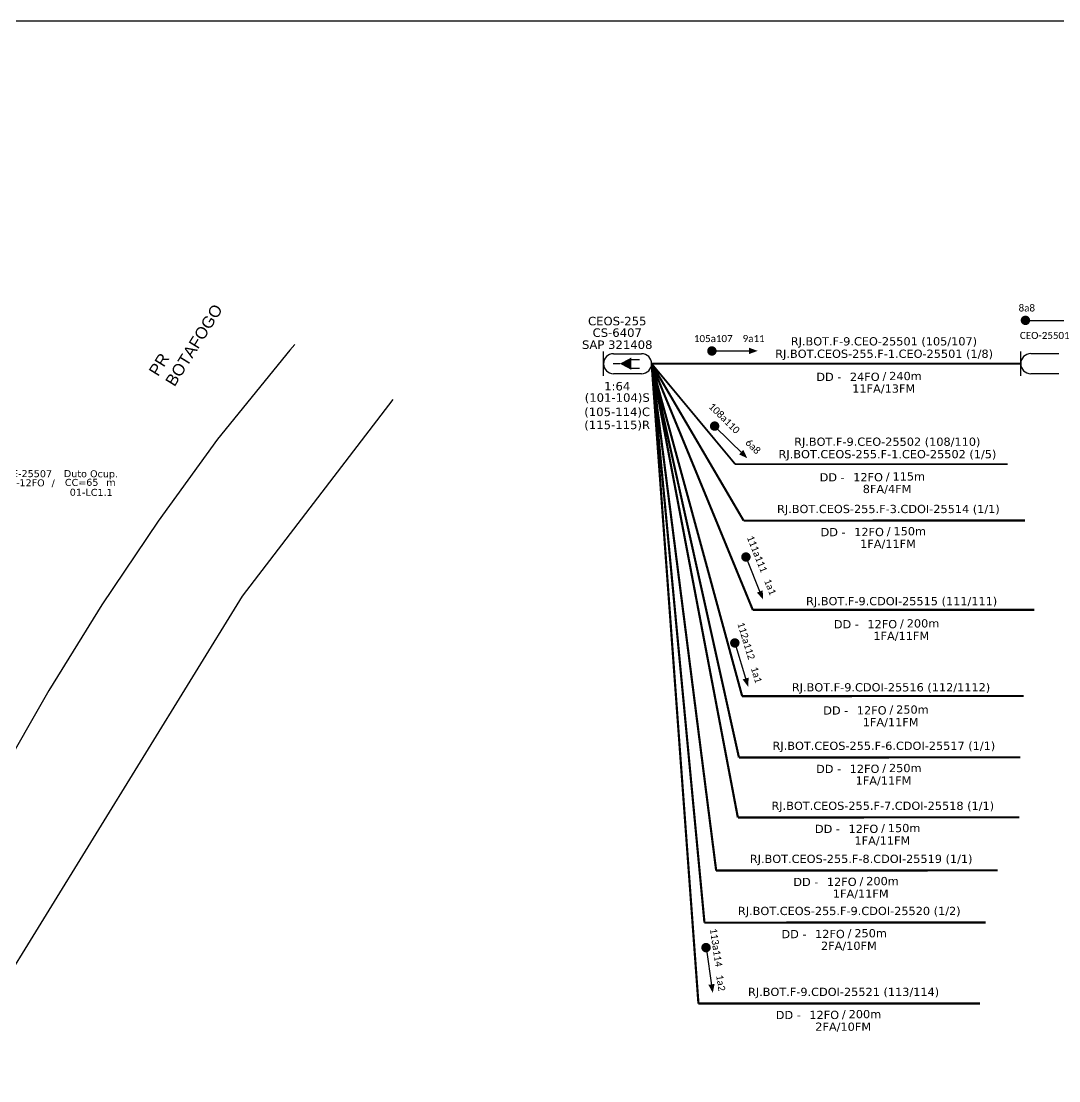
# Model space of a CAD drawing. Extents: x -4 to 837, y 1 to 595.
# Drawn here: x 313.1 to 580.1, y 322.5 to 595.3 of the extents above; entities that cross this region are included whole.
import ezdxf
from ezdxf.enums import TextEntityAlignment as Align

# ---------------------------------------------------------------- set-up
doc = ezdxf.new("R2010")
doc.units = 0
for name, color, linetype in [('10.0-Cartográfico', 4, 'Continuous'), ('20.4-CEOS', 1, 'Continuous'), ('CAP a instalar', 1, 'Continuous'), ('label_cabos', 7, 'Continuous'), ('SETA', 7, 'Continuous')]:
    doc.layers.add(name, color=color, linetype=linetype)
doc.layers.add('40.1-ETIQUETAS', color=1, linetype='Continuous', lineweight=20)
doc.layers.add('Segmento Logradouro Texto', color=251, linetype='Continuous', lineweight=0)
doc.styles.add('DIGICADE', font='arial.ttf')
doc.styles.add('siredit', font='verdana.ttf')
doc.linetypes.add('FENCELINE1', pattern='A,0.25,-0.1,[133,ltypeshp.shx,S=0.1,R=0,X=-0.1,Y=0],-0.1,1', length=1.45)

# ---------------------------------------------------------------- blocks, each defined once
blk = doc.blocks.new('Inst CB DT OCUP CFOA-SM-ASU-120-S-12')
at = {"layer": 'label_cabos', "color": 0, "style": 'siredit'}
for tag, flags, p in [('ID_ATIVIDADE', 3, (1.31, 2.67)), ('FATOR', 1, (11.56, 2.55))]:
    blk.add_attdef(tag, text='', height=1, rotation=359.69, dxfattribs=dict(at, flags=flags)).set_placement(p, align=Align.MIDDLE_CENTER)
for tag, p in [('DESTINO_CABO', (3.13, 1.26)), ('TIPO_CABO', (13.11, 1.24)), ('TIPO_CABO', (1.26, 0)), ('CABO', (4.69, -0.05)), ('/', (7.71, -0.05)), ('LANCE', (10.91, 0)), ('UND', (15.96, 0)), ('FID', (13.15, -1.41))]:
    blk.add_attdef(tag, text='', height=1, rotation=359.69, dxfattribs=at).set_placement(p, align=Align.MIDDLE_CENTER)
blk.add_attdef('QTDE', (12.43, -0.47), '', height=1, rotation=359.69, dxfattribs=at)
blk = doc.blocks.new('CEOS_RP_CT_DRT')
at = {"layer": '20.4-CEOS', "color": 0}
for p, q in [((-4.54, 1.19), (-1.19, 1.19)), ((-1.19, -1.19), (-4.54, -1.19))]:
    blk.add_line(p, q, dxfattribs=at)
for points in [[(-5.73, -1.43), (-5.73, 1.44)], [(-3.79, 0), (-4.59, 0)], [(-2.47, 0.48), (-1.45, 0.48)], [(-2.47, -0.52), (-1.45, -0.52)]]:
    blk.add_lwpolyline(points, dxfattribs=at)
blk.add_lwpolyline([(-3.79, 0, 0, 1.47, 0), (-2.41, 0, 1.47, 1.47, 0)], format="xyseb", dxfattribs=at)
for centre, start, end in [((-4.54, 0), 90, 270), ((-1.19, 0), 270, 90)]:
    blk.add_arc(centre, 1.19, start, end, dxfattribs=at)
at = {"layer": '20.4-CEOS', "color": 7, "style": 'siredit'}
for tag, p in [('Nº_DA_CEOS', (-2.86, 5.6)), ('LOCAL', (-2.86, 4.24)), ('SAP', (-2.86, 2.78)), ('RACIO_SPLITAGEM', (-2.86, -1.88)), ('FIBRAS_SPLITTER', (-2.86, -3.58)), ('FIBRAS_TOP_C', (-2.86, -5.08)), ('RESERVA_FINAIS', (-2.86, -6.39))]:
    blk.add_attdef(tag, text='', height=1.01, dxfattribs=at).set_placement(p, align=Align.TOP_CENTER)
blk = doc.blocks.new('ETIQUETA_RS5F')
at = {"layer": '40.1-ETIQUETAS', "color": 0, "style": 'siredit'}
blk.add_text('/', height=1.5, dxfattribs=at).set_placement((1.58, -1.95), align=Align.MIDDLE_RIGHT)
for tag, p in [('ETIQUETA_R_PRIMARIA', (1.21, 4.1)), ('ETIQUETA_R_SECUNDARIA', (1.21, 2.1)), ('F_ATIVAS/F_MORTAS', (1.14, -4.24))]:
    blk.add_attdef(tag, text='', height=1.5, dxfattribs=at).set_placement(p, align=Align.MIDDLE_CENTER)
for tag, p in [('TIPO_CABO', (-6.58, -2.12)), ('CAP_CABO', (0.4, -2.09))]:
    blk.add_attdef(tag, text='', height=1.5, dxfattribs=at).set_placement(p, align=Align.MIDDLE_RIGHT)
blk.add_attdef('METROS', text='', height=1.5, dxfattribs=at).set_placement((2.14, -1.95), align=Align.MIDDLE_LEFT)
for tag, p in [('FUSÃO_1', (0.85, -8.39)), ('FUSÃO_2', (0.85, -10.6)), ('FUSÃO_3', (0.85, -12.93)), ('FUSÃO_4', (0.85, -15.14)), ('FUSÃO_5', (0.85, -17.16))]:
    blk.add_attdef(tag, text='', height=1.5, dxfattribs=at).set_placement(p, align=Align.CENTER)

msp = doc.modelspace()

# ---------------------------------------------------------------- linework, layer by layer
msp.add_line((837.17, 595.26), (-3.83, 595.26))
at = {"const_width": 1.21}
for points in [[(570.94, 518.26, 1), (572.15, 518.26, 1)], [(499.38, 457.92, 1), (499.83, 456.8, 1)], [(496.57, 435.82, 1), (496.92, 434.66, 1)], [(489.24, 357.42, 1), (489.42, 356.22, 1)]]:
    msp.add_lwpolyline(points, format="xyb", close=True, dxfattribs=at)
at = {"color": 7, "const_width": 1.21}
for points in [[(490.24, 510.38, 1), (491.45, 510.38, 1)], [(491.12, 491.47, 1), (491.98, 490.62, 1)]]:
    msp.add_lwpolyline(points, format="xyb", close=True, dxfattribs=at)
at = {"layer": '10.0-Cartográfico'}
for points in [[(383.49, 512.03), (382.23, 510.58), (363.56, 487.68), (348.31, 466.58), (333.83, 445.01), (320.16, 423), (307.29, 400.58), (283.78, 353.56), (261.91, 305.86), (258.6, 298.14)], [(383.49, 512.03), (382.23, 510.58), (363.56, 487.68), (348.31, 466.58), (333.83, 445.01), (320.16, 423), (307.29, 400.58), (283.78, 353.56), (261.91, 305.86), (258.6, 298.14)], [(383.49, 512.03), (382.23, 510.58), (363.56, 487.68), (348.31, 466.58), (333.83, 445.01), (320.16, 423), (307.29, 400.58), (283.78, 353.56), (261.91, 305.86), (258.6, 298.14)], [(383.49, 512.03), (382.23, 510.58), (363.56, 487.68), (348.31, 466.58), (333.83, 445.01), (320.16, 423), (307.29, 400.58), (283.78, 353.56), (261.91, 305.86), (258.6, 298.14)], [(282.03, 290.29), (305.98, 343.43), (370.01, 447.27), (408.81, 497.88)], [(282.03, 290.29), (305.98, 343.43), (370.01, 447.27), (408.81, 497.88)], [(282.03, 290.29), (305.98, 343.43), (370.01, 447.27), (408.81, 497.88)], [(282.03, 290.29), (305.98, 343.43), (370.01, 447.27), (408.81, 497.88)]]:
    msp.add_lwpolyline(points, dxfattribs=at)
at = {"layer": '20.4-CEOS', "color": 5}
for p, q in [((572.91, 509.69), (580.13, 509.69)), ((580.13, 504.54), (572.91, 504.54))]:
    msp.add_line(p, q, dxfattribs=at)
msp.add_lwpolyline([(570.33, 504.01), (570.33, 510.22)], dxfattribs=at)
msp.add_arc((572.91, 507.11), 2.58, 90, 270, dxfattribs=at)
at = {"layer": 'CAP a instalar', "color": 8, "ltscale": 7, "const_width": 0.565}
for points in [[(475.33, 507.11), (499.01, 466.71)], [(475.33, 507.11), (501.37, 443.74)], [(475.33, 507.11), (498.63, 421.55)], [(475.33, 507.11), (497.8, 405.76)], [(475.33, 507.11), (497.52, 390.32)], [(475.33, 507.11), (491.94, 376.67)], [(488.93, 363.25), (475.33, 507.11)], [(499.01, 466.71), (571.43, 466.74)], [(501.37, 443.74), (573.8, 443.77)], [(498.63, 421.55), (571.08, 421.58)], [(497.8, 405.76), (570.22, 405.79)], [(497.52, 390.32), (569.95, 390.35)], [(491.94, 376.67), (564.39, 376.7)], [(488.88, 363.25), (561.3, 363.28)]]:
    msp.add_lwpolyline(points, dxfattribs=at)
at = {"layer": 'CAP a instalar', "color": 252, "ltscale": 7, "const_width": 0.565}
for points in [[(487.38, 342.42), (475.33, 507.11)], [(487.38, 342.42), (559.81, 342.45)]]:
    msp.add_lwpolyline(points, dxfattribs=at)
at = {"layer": 'CAP a instalar', "color": 7, "ltscale": 7, "const_width": 0.467}
for points in [[(475.33, 507.11), (570.33, 507.11)], [(475.33, 507.11), (496.83, 481.27)], [(496.83, 481.27), (567.01, 481.27)]]:
    msp.add_lwpolyline(points, dxfattribs=at)
at = {"layer": 'SETA'}
for points in [[(571.55, 518.26), (581.95, 518.26)], [(499.61, 457.36), (503.48, 447.7)], [(496.74, 435.24), (499.76, 425.28)], [(489.33, 356.82), (490.85, 346.53)]]:
    msp.add_lwpolyline(points, dxfattribs=at)
at = {"layer": 'SETA', "color": 7}
for points in [[(490.85, 510.38), (501.25, 510.38)], [(491.55, 491.05), (498.95, 483.74)]]:
    msp.add_lwpolyline(points, dxfattribs=at)
for points in [[(500.41, 511.21), (502.63, 510.4), (500.41, 509.59)], [(498.94, 484.91), (499.95, 482.78), (497.81, 483.76)]]:
    msp.add_solid(points, dxfattribs=at)
at = {"layer": 'SETA'}
for points in [[(503.93, 448.79), (504.01, 446.43), (502.43, 448.19)], [(500.31, 426.32), (500.18, 423.96), (498.76, 425.85)], [(491.54, 347.48), (491.07, 345.16), (489.95, 347.24)]]:
    msp.add_solid(points, dxfattribs=at)

# ---------------------------------------------------------------- block references
at = {"layer": '20.4-CEOS', "color": 7}
ref = msp.add_blockref('CEOS_RP_CT_DRT', (475.33, 507.11), dxfattribs=dict(at, xscale=2.161665797233582, yscale=2.161665797233582, zscale=2.161665797233582))
ref.add_attrib('Nº_DA_CEOS', 'CEOS-255', dxfattribs={"color": 7, "height": 2.183, "style": 'siredit'}).set_placement((466.48, 519.17), align=Align.TOP_CENTER)
ref.add_attrib('LOCAL', 'CS-6407', dxfattribs={"color": 7, "height": 2.183, "style": 'siredit'}).set_placement((466.48, 516.19), align=Align.TOP_CENTER)
ref.add_attrib('SAP', 'SAP 321408', dxfattribs={"color": 7, "height": 2.183, "style": 'siredit'}).set_placement((466.48, 513.09), align=Align.TOP_CENTER)
ref.add_attrib('RACIO_SPLITAGEM', '1:64', dxfattribs={"color": 7, "height": 2.183, "style": 'siredit'}).set_placement((466.48, 502.4), align=Align.TOP_CENTER)
ref.add_attrib('FIBRAS_SPLITTER', '(101-104)S', dxfattribs={"color": 7, "height": 2.183, "style": 'siredit'}).set_placement((466.48, 499.48), align=Align.TOP_CENTER)
ref.add_attrib('FIBRAS_TOP_C', '(105-114)C', dxfattribs={"color": 7, "height": 2.183, "style": 'siredit'}).set_placement((466.46, 495.81), align=Align.TOP_CENTER)
ref.add_attrib('RESERVA_FINAIS', '(115-115)R', dxfattribs={"color": 7, "height": 2.183, "style": 'siredit'}).set_placement((466.46, 492.45), align=Align.TOP_CENTER)
at = {"layer": 'CAP a instalar', "color": 7, "linetype": 'FENCELINE1', "ltscale": 7}
ref = msp.add_blockref('ETIQUETA_RS5F', (533.5, 506.7), dxfattribs=dict(at, xscale=1.411343981848631, yscale=1.411343981848631, zscale=1.411343981848631))
ref.add_attrib('ETIQUETA_R_PRIMARIA', 'RJ.BOT.F-9.CEO-25501 (105/107)', dxfattribs={"layer": '40.1-ETIQUETAS', "color": 0, "height": 2.117, "style": 'siredit'}).set_placement((535.12, 512.87), align=Align.MIDDLE_CENTER)
ref.add_attrib('ETIQUETA_R_SECUNDARIA', 'RJ.BOT.CEOS-255.F-1.CEO-25501 (1/8)', dxfattribs={"layer": '40.1-ETIQUETAS', "color": 0, "height": 2.117, "style": 'siredit'}).set_placement((535.17, 509.67), align=Align.MIDDLE_CENTER)
ref.add_attrib('TIPO_CABO', 'DD -', dxfattribs={"layer": '40.1-ETIQUETAS', "color": 0, "height": 2.117, "style": 'siredit'}).set_placement((524.17, 503.71), align=Align.MIDDLE_RIGHT)
ref.add_attrib('CAP_CABO', '24FO', dxfattribs={"layer": '40.1-ETIQUETAS', "color": 0, "height": 2.117, "style": 'siredit'}).set_placement((534.02, 503.74), align=Align.MIDDLE_RIGHT)
ref.add_attrib('METROS', '240m', dxfattribs={"layer": '40.1-ETIQUETAS', "color": 0, "height": 2.117, "style": 'siredit'}).set_placement((536.48, 503.94), align=Align.MIDDLE_LEFT)
ref.add_attrib('F_ATIVAS/F_MORTAS', '11FA/13FM', dxfattribs={"layer": '40.1-ETIQUETAS', "color": 0, "height": 2.117, "style": 'siredit'}).set_placement((535.07, 500.71), align=Align.MIDDLE_CENTER)
ref = msp.add_blockref('ETIQUETA_RS5F', (534.36, 480.86), dxfattribs=dict(at, xscale=1.411343981848631, yscale=1.411343981848631, zscale=1.411343981848631))
ref.add_attrib('ETIQUETA_R_PRIMARIA', 'RJ.BOT.F-9.CEO-25502 (108/110)', dxfattribs={"layer": '40.1-ETIQUETAS', "color": 0, "height": 2.117, "style": 'siredit'}).set_placement((535.98, 487.03), align=Align.MIDDLE_CENTER)
ref.add_attrib('ETIQUETA_R_SECUNDARIA', 'RJ.BOT.CEOS-255.F-1.CEO-25502 (1/5)', dxfattribs={"layer": '40.1-ETIQUETAS', "color": 0, "height": 2.117, "style": 'siredit'}).set_placement((536.03, 483.83), align=Align.MIDDLE_CENTER)
ref.add_attrib('TIPO_CABO', 'DD -', dxfattribs={"layer": '40.1-ETIQUETAS', "color": 0, "height": 2.117, "style": 'siredit'}).set_placement((525.02, 477.87), align=Align.MIDDLE_RIGHT)
ref.add_attrib('CAP_CABO', '12FO', dxfattribs={"layer": '40.1-ETIQUETAS', "color": 0, "height": 2.117, "style": 'siredit'}).set_placement((534.87, 477.9), align=Align.MIDDLE_RIGHT)
ref.add_attrib('METROS', '115m', dxfattribs={"layer": '40.1-ETIQUETAS', "color": 0, "height": 2.117, "style": 'siredit'}).set_placement((537.34, 478.1), align=Align.MIDDLE_LEFT)
ref.add_attrib('F_ATIVAS/F_MORTAS', '8FA/4FM', dxfattribs={"layer": '40.1-ETIQUETAS', "color": 0, "height": 2.117, "style": 'siredit'}).set_placement((535.93, 474.87), align=Align.MIDDLE_CENTER)
at = {"layer": 'CAP a instalar', "color": 8, "linetype": 'FENCELINE1', "ltscale": 7}
ref = msp.add_blockref('ETIQUETA_RS5F', (534.6, 466.75), dxfattribs=dict(at, xscale=1.411343981848631, yscale=1.411343981848631, zscale=1.411343981848631))
ref.add_attrib('ETIQUETA_R_SECUNDARIA', 'RJ.BOT.CEOS-255.F-3.CDOI-25514 (1/1)', dxfattribs={"layer": '40.1-ETIQUETAS', "color": 0, "height": 2.117, "style": 'siredit'}).set_placement((536.27, 469.72), align=Align.MIDDLE_CENTER)
ref.add_attrib('TIPO_CABO', 'DD -', dxfattribs={"layer": '40.1-ETIQUETAS', "color": 0, "height": 2.117, "style": 'siredit'}).set_placement((525.26, 463.76), align=Align.MIDDLE_RIGHT)
ref.add_attrib('CAP_CABO', '12FO', dxfattribs={"layer": '40.1-ETIQUETAS', "color": 0, "height": 2.117, "style": 'siredit'}).set_placement((535.12, 463.79), align=Align.MIDDLE_RIGHT)
ref.add_attrib('METROS', '150m', dxfattribs={"layer": '40.1-ETIQUETAS', "color": 0, "height": 2.117, "style": 'siredit'}).set_placement((537.58, 463.99), align=Align.MIDDLE_LEFT)
ref.add_attrib('F_ATIVAS/F_MORTAS', '1FA/11FM', dxfattribs={"layer": '40.1-ETIQUETAS', "color": 0, "height": 2.117, "style": 'siredit'}).set_placement((536.17, 460.76), align=Align.MIDDLE_CENTER)
ref = msp.add_blockref('ETIQUETA_RS5F', (538.01, 443.03), dxfattribs=dict(at, xscale=1.411343981848631, yscale=1.411343981848631, zscale=1.411343981848631))
ref.add_attrib('ETIQUETA_R_SECUNDARIA', 'RJ.BOT.F-9.CDOI-25515 (111/111)', dxfattribs={"layer": '40.1-ETIQUETAS', "color": 0, "height": 2.117, "style": 'siredit'}).set_placement((539.68, 446), align=Align.MIDDLE_CENTER)
ref.add_attrib('TIPO_CABO', 'DD -', dxfattribs={"layer": '40.1-ETIQUETAS', "color": 0, "height": 2.117, "style": 'siredit'}).set_placement((528.67, 440.05), align=Align.MIDDLE_RIGHT)
ref.add_attrib('CAP_CABO', '12FO', dxfattribs={"layer": '40.1-ETIQUETAS', "color": 0, "height": 2.117, "style": 'siredit'}).set_placement((538.52, 440.08), align=Align.MIDDLE_RIGHT)
ref.add_attrib('METROS', '200m', dxfattribs={"layer": '40.1-ETIQUETAS', "color": 0, "height": 2.117, "style": 'siredit'}).set_placement((540.99, 440.27), align=Align.MIDDLE_LEFT)
ref.add_attrib('F_ATIVAS/F_MORTAS', '1FA/11FM', dxfattribs={"layer": '40.1-ETIQUETAS', "color": 0, "height": 2.117, "style": 'siredit'}).set_placement((539.58, 437.04), align=Align.MIDDLE_CENTER)
ref = msp.add_blockref('ETIQUETA_RS5F', (535.28, 420.85), dxfattribs=dict(at, xscale=1.411343981848631, yscale=1.411343981848631, zscale=1.411343981848631))
ref.add_attrib('ETIQUETA_R_SECUNDARIA', 'RJ.BOT.F-9.CDOI-25516 (112/1112)', dxfattribs={"layer": '40.1-ETIQUETAS', "color": 0, "height": 2.117, "style": 'siredit'}).set_placement((536.95, 423.82), align=Align.MIDDLE_CENTER)
ref.add_attrib('TIPO_CABO', 'DD -', dxfattribs={"layer": '40.1-ETIQUETAS', "color": 0, "height": 2.117, "style": 'siredit'}).set_placement((525.95, 417.86), align=Align.MIDDLE_RIGHT)
ref.add_attrib('CAP_CABO', '12FO', dxfattribs={"layer": '40.1-ETIQUETAS', "color": 0, "height": 2.117, "style": 'siredit'}).set_placement((535.8, 417.89), align=Align.MIDDLE_RIGHT)
ref.add_attrib('METROS', '250m', dxfattribs={"layer": '40.1-ETIQUETAS', "color": 0, "height": 2.117, "style": 'siredit'}).set_placement((538.26, 418.09), align=Align.MIDDLE_LEFT)
ref.add_attrib('F_ATIVAS/F_MORTAS', '1FA/11FM', dxfattribs={"layer": '40.1-ETIQUETAS', "color": 0, "height": 2.117, "style": 'siredit'}).set_placement((536.85, 414.85), align=Align.MIDDLE_CENTER)
ref = msp.add_blockref('ETIQUETA_RS5F', (533.44, 405.8), dxfattribs=dict(at, xscale=1.411343981848631, yscale=1.411343981848631, zscale=1.411343981848631))
ref.add_attrib('ETIQUETA_R_SECUNDARIA', 'RJ.BOT.CEOS-255.F-6.CDOI-25517 (1/1)', dxfattribs={"layer": '40.1-ETIQUETAS', "color": 0, "height": 2.117, "style": 'siredit'}).set_placement((535.11, 408.77), align=Align.MIDDLE_CENTER)
ref.add_attrib('TIPO_CABO', 'DD -', dxfattribs={"layer": '40.1-ETIQUETAS', "color": 0, "height": 2.117, "style": 'siredit'}).set_placement((524.1, 402.81), align=Align.MIDDLE_RIGHT)
ref.add_attrib('CAP_CABO', '12FO', dxfattribs={"layer": '40.1-ETIQUETAS', "color": 0, "height": 2.117, "style": 'siredit'}).set_placement((533.96, 402.84), align=Align.MIDDLE_RIGHT)
ref.add_attrib('METROS', '250m', dxfattribs={"layer": '40.1-ETIQUETAS', "color": 0, "height": 2.117, "style": 'siredit'}).set_placement((536.42, 403.04), align=Align.MIDDLE_LEFT)
ref.add_attrib('F_ATIVAS/F_MORTAS', '1FA/11FM', dxfattribs={"layer": '40.1-ETIQUETAS', "color": 0, "height": 2.117, "style": 'siredit'}).set_placement((535.01, 399.81), align=Align.MIDDLE_CENTER)
ref = msp.add_blockref('ETIQUETA_RS5F', (533.15, 390.36), dxfattribs=dict(at, xscale=1.411343981848631, yscale=1.411343981848631, zscale=1.411343981848631))
ref.add_attrib('ETIQUETA_R_SECUNDARIA', 'RJ.BOT.CEOS-255.F-7.CDOI-25518 (1/1)', dxfattribs={"layer": '40.1-ETIQUETAS', "color": 0, "height": 2.117, "style": 'siredit'}).set_placement((534.82, 393.33), align=Align.MIDDLE_CENTER)
ref.add_attrib('TIPO_CABO', 'DD -', dxfattribs={"layer": '40.1-ETIQUETAS', "color": 0, "height": 2.117, "style": 'siredit'}).set_placement((523.81, 387.37), align=Align.MIDDLE_RIGHT)
ref.add_attrib('CAP_CABO', '12FO', dxfattribs={"layer": '40.1-ETIQUETAS', "color": 0, "height": 2.117, "style": 'siredit'}).set_placement((533.67, 387.4), align=Align.MIDDLE_RIGHT)
ref.add_attrib('METROS', '150m', dxfattribs={"layer": '40.1-ETIQUETAS', "color": 0, "height": 2.117, "style": 'siredit'}).set_placement((536.13, 387.6), align=Align.MIDDLE_LEFT)
ref.add_attrib('F_ATIVAS/F_MORTAS', '1FA/11FM', dxfattribs={"layer": '40.1-ETIQUETAS', "color": 0, "height": 2.117, "style": 'siredit'}).set_placement((534.72, 384.37), align=Align.MIDDLE_CENTER)
ref = msp.add_blockref('ETIQUETA_RS5F', (527.59, 376.7), dxfattribs=dict(at, xscale=1.411343981848631, yscale=1.411343981848631, zscale=1.411343981848631))
ref.add_attrib('ETIQUETA_R_SECUNDARIA', 'RJ.BOT.CEOS-255.F-8.CDOI-25519 (1/1)', dxfattribs={"layer": '40.1-ETIQUETAS', "color": 0, "height": 2.117, "style": 'siredit'}).set_placement((529.26, 379.67), align=Align.MIDDLE_CENTER)
ref.add_attrib('TIPO_CABO', 'DD -', dxfattribs={"layer": '40.1-ETIQUETAS', "color": 0, "height": 2.117, "style": 'siredit'}).set_placement((518.25, 373.72), align=Align.MIDDLE_RIGHT)
ref.add_attrib('CAP_CABO', '12FO', dxfattribs={"layer": '40.1-ETIQUETAS', "color": 0, "height": 2.117, "style": 'siredit'}).set_placement((528.1, 373.75), align=Align.MIDDLE_RIGHT)
ref.add_attrib('METROS', '200m', dxfattribs={"layer": '40.1-ETIQUETAS', "color": 0, "height": 2.117, "style": 'siredit'}).set_placement((530.57, 373.95), align=Align.MIDDLE_LEFT)
ref.add_attrib('F_ATIVAS/F_MORTAS', '1FA/11FM', dxfattribs={"layer": '40.1-ETIQUETAS', "color": 0, "height": 2.117, "style": 'siredit'}).set_placement((529.15, 370.71), align=Align.MIDDLE_CENTER)
ref = msp.add_blockref('ETIQUETA_RS5F', (524.53, 363.29), dxfattribs=dict(at, xscale=1.411343981848631, yscale=1.411343981848631, zscale=1.411343981848631))
ref.add_attrib('ETIQUETA_R_SECUNDARIA', 'RJ.BOT.CEOS-255.F-9.CDOI-25520 (1/2)', dxfattribs={"layer": '40.1-ETIQUETAS', "color": 0, "height": 2.117, "style": 'siredit'}).set_placement((526.2, 366.26), align=Align.MIDDLE_CENTER)
ref.add_attrib('TIPO_CABO', 'DD -', dxfattribs={"layer": '40.1-ETIQUETAS', "color": 0, "height": 2.117, "style": 'siredit'}).set_placement((515.19, 360.3), align=Align.MIDDLE_RIGHT)
ref.add_attrib('CAP_CABO', '12FO', dxfattribs={"layer": '40.1-ETIQUETAS', "color": 0, "height": 2.117, "style": 'siredit'}).set_placement((525.05, 360.33), align=Align.MIDDLE_RIGHT)
ref.add_attrib('METROS', '250m', dxfattribs={"layer": '40.1-ETIQUETAS', "color": 0, "height": 2.117, "style": 'siredit'}).set_placement((527.51, 360.53), align=Align.MIDDLE_LEFT)
ref.add_attrib('F_ATIVAS/F_MORTAS', '2FA/10FM', dxfattribs={"layer": '40.1-ETIQUETAS', "color": 0, "height": 2.117, "style": 'siredit'}).set_placement((526.1, 357.3), align=Align.MIDDLE_CENTER)
ref = msp.add_blockref('ETIQUETA_RS5F', (523.06, 342.46), dxfattribs=dict(at, xscale=1.411343981848631, yscale=1.411343981848631, zscale=1.411343981848631))
ref.add_attrib('ETIQUETA_R_SECUNDARIA', 'RJ.BOT.F-9.CDOI-25521 (113/114)', dxfattribs={"layer": '40.1-ETIQUETAS', "color": 0, "height": 2.117, "style": 'siredit'}).set_placement((524.73, 345.43), align=Align.MIDDLE_CENTER)
ref.add_attrib('TIPO_CABO', 'DD -', dxfattribs={"layer": '40.1-ETIQUETAS', "color": 0, "height": 2.117, "style": 'siredit'}).set_placement((513.72, 339.47), align=Align.MIDDLE_RIGHT)
ref.add_attrib('CAP_CABO', '12FO', dxfattribs={"layer": '40.1-ETIQUETAS', "color": 0, "height": 2.117, "style": 'siredit'}).set_placement((523.58, 339.5), align=Align.MIDDLE_RIGHT)
ref.add_attrib('METROS', '200m', dxfattribs={"layer": '40.1-ETIQUETAS', "color": 0, "height": 2.117, "style": 'siredit'}).set_placement((526.04, 339.7), align=Align.MIDDLE_LEFT)
ref.add_attrib('F_ATIVAS/F_MORTAS', '2FA/10FM', dxfattribs={"layer": '40.1-ETIQUETAS', "color": 0, "height": 2.117, "style": 'siredit'}).set_placement((524.63, 336.47), align=Align.MIDDLE_CENTER)
at = {"layer": 'label_cabos', "color": 0, "lineweight": 0}
ref = msp.add_blockref('Inst CB DT OCUP CFOA-SM-ASU-120-S-12', (307.43, 476.54), dxfattribs=dict(at, xscale=1.799999999999997, yscale=1.799999999999997, zscale=1.799999999999997))
ref.add_attrib('DESTINO_CABO', 'CDOE-25507', dxfattribs={"color": 0, "height": 1.8, "rotation": 359.69, "style": 'siredit'}).set_placement((313.07, 478.82), align=Align.MIDDLE_CENTER)
ref.add_attrib('CABO', '12FO', dxfattribs={"color": 0, "height": 1.8, "rotation": 359.69, "style": 'siredit'}).set_placement((315.86, 476.45), align=Align.MIDDLE_CENTER)
ref.add_attrib('TIPO_CABO', 'Duto Ocup.', dxfattribs={"color": 0, "height": 1.8, "rotation": 359.69, "style": 'siredit'}).set_placement((331.02, 478.78), align=Align.MIDDLE_CENTER)
ref.add_attrib('/', '/', dxfattribs={"color": 0, "height": 1.8, "rotation": 359.69, "style": 'siredit'}).set_placement((321.31, 476.45), align=Align.MIDDLE_CENTER)
ref.add_attrib('TIPO_CABO', 'ASU-', dxfattribs={"color": 0, "height": 1.8, "rotation": 359.69, "style": 'siredit'}).set_placement((309.7, 476.54), align=Align.MIDDLE_CENTER)
ref.add_attrib('FID', '01-LC1.1', dxfattribs={"color": 0, "height": 1.8, "rotation": 359.69, "style": 'siredit'}).set_placement((331.09, 474), align=Align.MIDDLE_CENTER)
ref.add_attrib('LANCE', 'CC=', dxfattribs={"color": 0, "height": 1.8, "rotation": 359.69, "style": 'siredit'}).set_placement((327.06, 476.55), align=Align.MIDDLE_CENTER)
ref.add_attrib('QTDE', '65', (329.8, 475.69), dxfattribs={"color": 0, "height": 1.8, "rotation": 359.69, "style": 'siredit'})
ref.add_attrib('UND', 'm', dxfattribs={"color": 0, "height": 1.8, "rotation": 359.69, "style": 'siredit'}).set_placement((336.16, 476.55), align=Align.MIDDLE_CENTER)

# ---------------------------------------------------------------- texts
at = {"insert": (571.9, 521.44), "char_height": 1.815, "width": 30.6841, "attachment_point": 5}
msp.add_mtext('{\\fCalibri|b0|i0|c0|p34;\\C7;8a8}', dxfattribs=at)
at = {"color": 7, "char_height": 1.815, "width": 30.6841, "attachment_point": 5}
for s, insert in [('{\\fCalibri|b0|i0|c0|p34;\\C7;105a107}', (491.2, 513.56)), ('{\\fCalibri|b0|i0|c0|p34;\\C7;9a11}', (501.59, 513.56))]:
    msp.add_mtext(s, dxfattribs=dict(at, insert=insert))
at = {"color": 5, "insert": (576.52, 514.37), "char_height": 1.815, "width": 30.6841, "attachment_point": 5}
msp.add_mtext('{\\fCalibri|b0|i0|c0|p34;\\C7;CEO-25501}', dxfattribs=at)
at = {"color": 7, "char_height": 1.815, "width": 30.6841, "attachment_point": 5, "rotation": 315.3668}
for s, insert in [('{\\fCalibri|b0|i0|c0|p34;\\C7;108a110}', (494.04, 493.06)), ('{\\fCalibri|b0|i0|c0|p34;\\C7;6a8}', (501.43, 485.76))]:
    msp.add_mtext(s, dxfattribs=dict(at, insert=insert))
at = {"char_height": 1.815, "width": 30.6841, "attachment_point": 5}
for s, insert, rotation in [('{\\fCalibri|b0|i0|c0|p34;\\C7;111a111}', (502.48, 458.14), 291.8364), ('{\\fCalibri|b0|i0|c0|p34;\\C7;1a1}', (505.85, 449.66), 291.8364), ('{\\fCalibri|b0|i0|c0|p34;\\C7;112a112}', (499.67, 435.76), 286.8749), ('{\\fCalibri|b0|i0|c0|p34;\\C7;1a1}', (502.3, 427.02), 286.8749), ('{\\fCalibri|b0|i0|c0|p34;\\C7;113a114}', (491.93, 356.84), 278.4077), ('{\\fCalibri|b0|i0|c0|p34;\\C7;1a2}', (493.13, 347.73), 278.4077)]:
    msp.add_mtext(s, dxfattribs=dict(at, insert=insert, rotation=rotation))
at = {"layer": 'Segmento Logradouro Texto', "color": 7, "linetype": 'Continuous', "insert": (345.73, 505.23), "char_height": 3, "width": 21.0518, "attachment_point": 1, "rotation": 58.151, "style": 'DIGICADE'}
msp.add_mtext('\\fArial|b0|i0|c0|p34;\\W1.0000000000;\\T1.0000000000;\\o\\lPR BOTAFOGO', dxfattribs=at)

doc.saveas('drawing.dxf')
